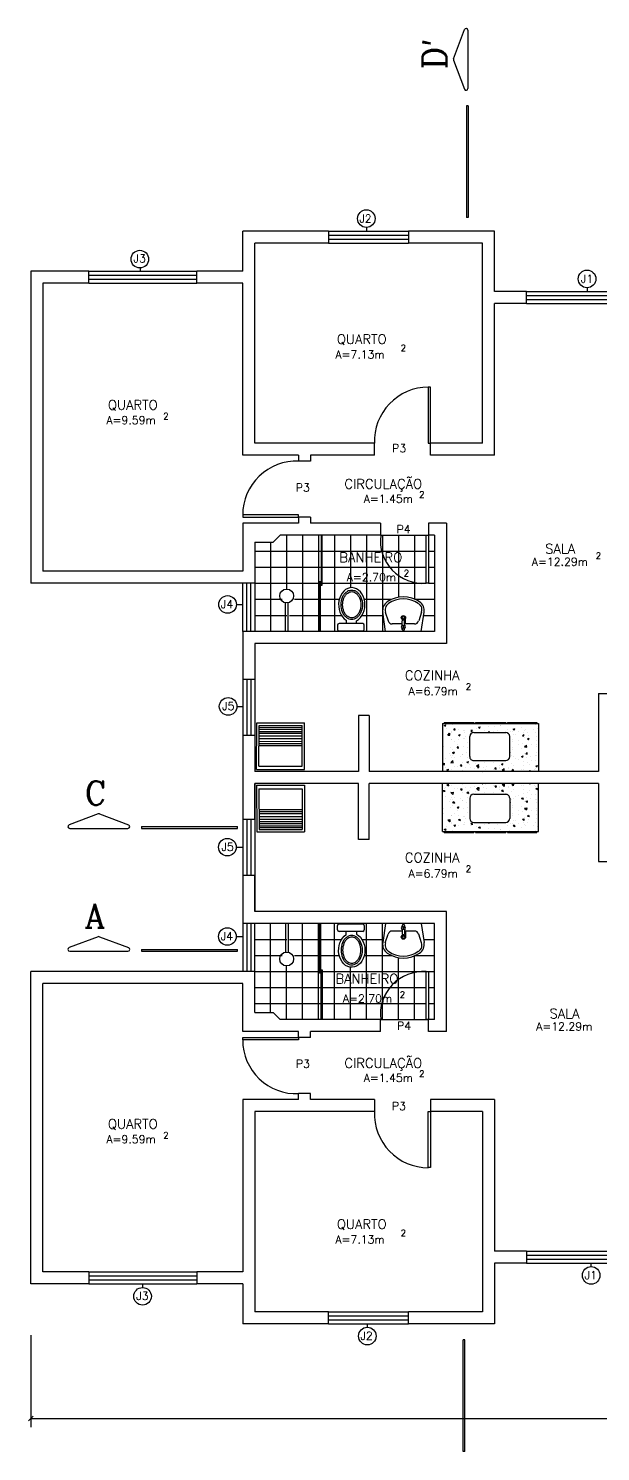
# Model space of a CAD drawing. Extents: x 11 to 119, y 71 to 102.
# Drawn here: x 37.49 to 44.64, y 83.94 to 101.72 of the extents above; entities that cross this region are included whole.
import ezdxf

# ---------------------------------------------------------------- set-up
doc = ezdxf.new("R2010")
doc.units = 0
doc.header["$LTSCALE"] = 20
doc.layers.get('0').update_dxf_attribs({"linetype": 'CONTINUOUS'})
doc.layers.get('DEFPOINTS').update_dxf_attribs({"linetype": 'CONTINUOUS'})
for name, color, linetype in [('COTAS', 244, 'CONTINUOUS'), ('EQUIPAMENTOS', 1, 'CONTINUOUS'), ('ESQUADRIAS', 244, 'CONTINUOUS'), ('PAREDE', 7, 'CONTINUOUS'), ('PAREDES', 7, 'CONTINUOUS'), ('PISO', 30, 'CONTINUOUS'), ('TEXTO', 1, 'CONTINUOUS')]:
    doc.layers.add(name, color=color, linetype=linetype)
doc.styles.add('ROMANC', font='ROMANC.SHX')
doc.dimstyles.get("Standard").update_dxf_attribs({"dimtxt": 0.18, "dimasz": 0.18, "dimexe": 0.18, "dimexo": 0.0625, "dimgap": 0.09, "dimtad": 0, "dimtih": 1, "dimtoh": 1, "dimzin": 0, "dimtxsty": 'STANDARD', "dimcen": 0.09, "dimclrt": 30, "dimazin": 3, "dimtfac": 1, "dimtdec": 4, "dimtofl": 0, "dimtmove": 0, "dimatfit": 3, "dimtolj": 1, "dimtzin": 0})

# ---------------------------------------------------------------- blocks, each defined once
blk = doc.blocks.new('_OBLIQUE')
at = {"color": 0, "linetype": 'BYBLOCK'}
blk.add_line((-0.5, -0.5), (0.5, 0.5), dxfattribs=at)
blk = doc.blocks.new('*D87')
at = {"color": 0, "linetype": 'BYBLOCK', "ltscale": 0.2}
for p, q in [((22.581, 94.255), (22.581, 93.106)), ((41.83, 94.255), (41.83, 93.106)), ((22.581, 93.214), (31.954, 93.214)), ((41.83, 93.214), (32.458, 93.214))]:
    blk.add_line(p, q, dxfattribs=at)
at = {"layer": 'DEFPOINTS', "color": 0, "linetype": 'BYBLOCK', "ltscale": 0.2}
for p in [(22.581, 94.293), (41.83, 94.292), (41.83, 93.214)]:
    blk.add_point(p, dxfattribs=at)
at = {"color": 0, "linetype": 'BYBLOCK', "ltscale": 0.2, "xscale": 0.06, "yscale": 0.06, "zscale": 0.06, "rotation": 180}
blk.add_blockref('_OBLIQUE', (22.581, 93.214), dxfattribs=at)
at = {"color": 0, "linetype": 'BYBLOCK', "ltscale": 0.2, "xscale": 0.06, "yscale": 0.06, "zscale": 0.06}
blk.add_blockref('_OBLIQUE', (41.83, 93.214), dxfattribs=at)
at = {"color": 30, "linetype": 'BYBLOCK', "ltscale": 0.2, "insert": (32.206, 93.214), "char_height": 0.108, "attachment_point": 5}
blk.add_mtext('\\A1;19.25', dxfattribs=at)
blk = doc.blocks.new('*X2')
at = {"color": 0}
for p, q in [((20.933, 60.378), (20.954, 60.386)), ((20.933, 60.378), (20.948, 60.368)), ((20.948, 60.368), (20.954, 60.386)), ((20.958, 60.336), (20.958, 60.336)), ((20.965, 60.397), (20.965, 60.397)), ((20.978, 60.258), (21.001, 60.282)), ((21, 60.293), (21, 60.293)), ((21.005, 60.254), (21.002, 60.282)), ((21.021, 60.295), (21.021, 60.295)), ((21.025, 60.299), (21.025, 60.299)), ((21.029, 60.399), (21.029, 60.399)), ((21.042, 60.386), (21.042, 60.386)), ((21.052, 60.323), (21.066, 60.34)), ((21.052, 60.323), (21.07, 60.321)), ((21.07, 60.321), (21.066, 60.34)), ((21.118, 60.329), (21.118, 60.329)), ((21.177, 60.319), (21.177, 60.319)), ((21.181, 60.289), (21.181, 60.289)), ((21.189, 60.318), (21.189, 60.318)), ((21.265, 60.328), (21.265, 60.328)), ((21.267, 60.304), (21.282, 60.321)), ((21.267, 60.304), (21.285, 60.302)), ((21.278, 60.322), (21.278, 60.322)), ((21.285, 60.302), (21.282, 60.321)), ((21.332, 60.341), (21.332, 60.341)), ((21.364, 60.354), (21.385, 60.362)), ((21.364, 60.354), (21.379, 60.344)), ((21.378, 60.343), (21.378, 60.343)), ((21.379, 60.344), (21.385, 60.362)), ((21.438, 60.315), (21.438, 60.315)), ((21.485, 60.289), (21.497, 60.302)), ((21.486, 60.362), (21.486, 60.362)), ((21.499, 60.289), (21.497, 60.302)), ((21.554, 60.297), (21.554, 60.297)), ((21.568, 60.368), (21.568, 60.368)), ((21.598, 60.309), (21.598, 60.309)), ((21.638, 60.382), (21.638, 60.382)), ((21.643, 60.378), (21.643, 60.378)), ((21.729, 60.327), (21.729, 60.327)), ((21.756, 60.393), (21.756, 60.393)), ((21.759, 60.302), (21.759, 60.302)), ((21.79, 60.304), (21.79, 60.304)), ((21.795, 60.33), (21.816, 60.338)), ((21.795, 60.33), (21.81, 60.32)), ((21.81, 60.32), (21.816, 60.338)), ((21.867, 60.299), (21.867, 60.299)), ((21.904, 60.357), (21.904, 60.357)), ((21.919, 60.295), (21.919, 60.295)), ((21.942, 60.309), (21.942, 60.309)), ((21.944, 60.325), (21.944, 60.325)), ((21.976, 60.291), (21.976, 60.291)), ((22.056, 60.324), (22.056, 60.324)), ((22.079, 60.387), (22.079, 60.387)), ((22.079, 60.288), (22.079, 60.288)), ((22.096, 60.344), (22.096, 60.344)), ((20.921, 60.175), (20.921, 60.175)), ((20.927, 60.111), (20.927, 60.111)), ((20.978, 60.258), (21.005, 60.254)), ((21.018, 60.1), (21.018, 60.1)), ((21.021, 60.2), (21.021, 60.2)), ((21.03, 60.207), (21.03, 60.207)), ((21.058, 60.176), (21.058, 60.176)), ((21.094, 60.097), (21.108, 60.114)), ((21.094, 60.097), (21.112, 60.095)), ((21.101, 60.141), (21.101, 60.141)), ((21.107, 60.091), (21.107, 60.091)), ((21.112, 60.095), (21.108, 60.114)), ((21.111, 60.2), (21.111, 60.2)), ((21.112, 60.257), (21.133, 60.265)), ((21.112, 60.257), (21.127, 60.247)), ((21.127, 60.247), (21.133, 60.265)), ((21.169, 60.119), (21.169, 60.119)), ((21.173, 60.219), (21.173, 60.219)), ((21.186, 60.21), (21.186, 60.21)), ((21.205, 60.237), (21.205, 60.237)), ((21.219, 60.17), (21.219, 60.17)), ((21.22, 60.106), (21.22, 60.106)), ((21.783, 60.104), (21.783, 60.104)), ((21.786, 60.204), (21.786, 60.204)), ((21.788, 60.181), (21.788, 60.181)), ((21.801, 60.261), (21.801, 60.261)), ((21.822, 60.261), (21.822, 60.261)), ((21.859, 60.143), (21.859, 60.143)), ((21.863, 60.191), (21.863, 60.191)), ((21.913, 60.247), (21.927, 60.265)), ((21.913, 60.247), (21.931, 60.246)), ((21.916, 60.156), (21.916, 60.156)), ((21.931, 60.246), (21.927, 60.265)), ((21.937, 60.126), (21.937, 60.126)), ((21.939, 60.109), (21.962, 60.133)), ((21.939, 60.109), (21.965, 60.105)), ((21.941, 60.225), (21.941, 60.225)), ((21.965, 60.105), (21.962, 60.133)), ((21.974, 60.209), (21.995, 60.217)), ((21.974, 60.209), (21.989, 60.199)), ((21.977, 60.206), (21.977, 60.206)), ((21.982, 60.255), (21.982, 60.255)), ((21.989, 60.199), (21.995, 60.217)), ((22.019, 60.136), (22.019, 60.136)), ((22.087, 60.113), (22.087, 60.113)), ((22.088, 60.145), (22.088, 60.145)), ((22.091, 60.186), (22.091, 60.186)), ((22.092, 60.245), (22.092, 60.245)), ((20.953, 59.963), (20.953, 59.963)), ((21, 60.023), (21, 60.023)), ((21.014, 60), (21.014, 60)), ((21.018, 59.916), (21.041, 59.941)), ((21.018, 59.916), (21.045, 59.912)), ((21.028, 59.973), (21.028, 59.973)), ((21.032, 60.081), (21.032, 60.081)), ((21.039, 60.039), (21.06, 60.047)), ((21.039, 60.039), (21.054, 60.029)), ((21.041, 60.006), (21.041, 60.006)), ((21.045, 59.912), (21.041, 59.941)), ((21.054, 60.029), (21.06, 60.047)), ((21.063, 59.983), (21.063, 59.983)), ((21.141, 59.988), (21.141, 59.988)), ((21.16, 60.016), (21.16, 60.016)), ((21.162, 59.919), (21.162, 59.919)), ((21.166, 60.019), (21.166, 60.019)), ((21.216, 60.036), (21.216, 60.036)), ((21.218, 59.919), (21.239, 59.927)), ((21.218, 59.919), (21.233, 59.909)), ((21.223, 59.976), (21.223, 59.976)), ((21.233, 59.909), (21.239, 59.927)), ((21.441, 59.919), (21.441, 59.919)), ((21.554, 59.917), (21.554, 59.917)), ((21.752, 60.056), (21.754, 60.058)), ((21.752, 60.039), (21.757, 60.039)), ((21.757, 60.039), (21.754, 60.058)), ((21.779, 60.005), (21.779, 60.005)), ((21.784, 60.073), (21.784, 60.073)), ((21.801, 59.989), (21.801, 59.989)), ((21.819, 59.969), (21.819, 59.969)), ((21.864, 59.949), (21.864, 59.949)), ((21.898, 60.088), (21.898, 60.088)), ((21.901, 59.991), (21.922, 59.999)), ((21.901, 59.991), (21.916, 59.981)), ((21.904, 59.977), (21.904, 59.977)), ((21.916, 59.981), (21.922, 59.999)), ((21.93, 59.926), (21.93, 59.926)), ((21.933, 60.026), (21.933, 60.026)), ((21.954, 60.022), (21.969, 60.039)), ((21.954, 60.022), (21.972, 60.02)), ((21.961, 59.982), (21.961, 59.982)), ((21.972, 60.02), (21.969, 60.039)), ((22.008, 59.994), (22.008, 59.994)), ((22.024, 59.942), (22.024, 59.942)), ((22.078, 60.007), (22.078, 60.007)), ((22.081, 59.945), (22.081, 59.945)), ((22.083, 60.004), (22.083, 60.004)), ((22.085, 60.045), (22.085, 60.045)), ((20.92, 59.89), (20.934, 59.907)), ((20.92, 59.89), (20.938, 59.889)), ((20.938, 59.889), (20.935, 59.907)), ((20.94, 59.871), (20.94, 59.871)), ((20.949, 59.855), (20.949, 59.855)), ((20.966, 59.822), (20.987, 59.83)), ((20.966, 59.822), (20.981, 59.812)), ((20.981, 59.812), (20.987, 59.83)), ((21.01, 59.9), (21.01, 59.9)), ((21.029, 59.827), (21.029, 59.827)), ((21.062, 59.87), (21.062, 59.87)), ((21.1, 59.864), (21.1, 59.864)), ((21.135, 59.871), (21.15, 59.889)), ((21.135, 59.871), (21.153, 59.87)), ((21.153, 59.87), (21.15, 59.889)), ((21.158, 59.819), (21.158, 59.819)), ((21.204, 59.857), (21.204, 59.857)), ((21.252, 59.895), (21.252, 59.895)), ((21.261, 59.857), (21.261, 59.857)), ((21.314, 59.842), (21.314, 59.842)), ((21.327, 59.905), (21.327, 59.905)), ((21.338, 59.867), (21.361, 59.891)), ((21.338, 59.867), (21.365, 59.862)), ((21.35, 59.853), (21.365, 59.87)), ((21.35, 59.853), (21.368, 59.851)), ((21.365, 59.862), (21.361, 59.891)), ((21.368, 59.851), (21.365, 59.87)), ((21.379, 59.887), (21.379, 59.887)), ((21.408, 59.802), (21.418, 59.806)), ((21.417, 59.802), (21.418, 59.806)), ((21.421, 59.85), (21.421, 59.85)), ((21.451, 59.821), (21.451, 59.821)), ((21.468, 59.863), (21.468, 59.863)), ((21.551, 59.826), (21.551, 59.826)), ((21.566, 59.834), (21.58, 59.851)), ((21.566, 59.834), (21.583, 59.832)), ((21.584, 59.832), (21.58, 59.851)), ((21.581, 59.843), (21.581, 59.843)), ((21.62, 59.882), (21.62, 59.882)), ((21.625, 59.851), (21.625, 59.851)), ((21.626, 59.836), (21.626, 59.836)), ((21.649, 59.895), (21.67, 59.903)), ((21.649, 59.895), (21.664, 59.884)), ((21.658, 59.817), (21.682, 59.841)), ((21.658, 59.817), (21.685, 59.813)), ((21.664, 59.884), (21.67, 59.903)), ((21.685, 59.813), (21.682, 59.841)), ((21.74, 59.851), (21.74, 59.851)), ((21.741, 59.837), (21.741, 59.837)), ((21.772, 59.805), (21.772, 59.805)), ((21.776, 59.905), (21.776, 59.905)), ((21.781, 59.815), (21.795, 59.832)), ((21.781, 59.815), (21.799, 59.813)), ((21.799, 59.813), (21.795, 59.832)), ((21.8, 59.881), (21.8, 59.881)), ((21.901, 59.83), (21.901, 59.83)), ((21.926, 59.826), (21.926, 59.826)), ((21.929, 59.876), (21.929, 59.876)), ((21.975, 59.911), (21.975, 59.911)), ((22.001, 59.802), (22.01, 59.813)), ((22.005, 59.886), (22.005, 59.886)), ((22.012, 59.802), (22.01, 59.813)), ((22.061, 59.823), (22.061, 59.823)), ((22.077, 59.845), (22.077, 59.845)), ((22.08, 59.871), (22.101, 59.879)), ((22.08, 59.871), (22.095, 59.86)), ((22.09, 59.806), (22.09, 59.806)), ((22.095, 59.86), (22.101, 59.879))]:
    blk.add_line(p, q, dxfattribs=at)

msp = doc.modelspace()

# ---------------------------------------------------------------- linework, layer by layer
at = {"layer": 'EQUIPAMENTOS', "color": 244, "ltscale": 0.5}
for p, q in [((40.703, 94.184), (40.703, 94.542)), ((40.738, 94.184), (40.738, 94.543)), ((40.703, 90.535), (40.703, 90.177)), ((40.738, 90.535), (40.738, 90.176))]:
    msp.add_line(p, q, dxfattribs=at)
at = {"layer": 'EQUIPAMENTOS', "color": 244, "ltscale": 0.3}
for p, q in [((41.957, 94.185), (41.921, 94.423)), ((41.953, 94.424), (41.989, 94.315)), ((42.406, 94.424), (42.37, 94.315)), ((42.402, 94.185), (42.438, 94.423)), ((42.164, 94.278), (42.04, 94.278)), ((42.164, 94.263), (42.164, 94.315)), ((42.184, 94.325), (42.174, 94.325)), ((42.194, 94.263), (42.194, 94.315)), ((42.318, 94.278), (42.194, 94.278)), ((42.402, 94.185), (41.957, 94.185)), ((42.164, 94.21), (42.164, 94.22)), ((42.184, 94.2), (42.174, 94.2)), ((42.194, 94.21), (42.194, 94.22)), ((41.957, 90.535), (41.921, 90.296)), ((42.402, 90.535), (41.957, 90.535)), ((42.164, 90.51), (42.164, 90.499)), ((42.184, 90.52), (42.174, 90.52)), ((42.194, 90.51), (42.194, 90.499)), ((42.402, 90.535), (42.438, 90.296)), ((41.953, 90.295), (41.989, 90.404)), ((42.164, 90.441), (42.04, 90.441)), ((42.164, 90.456), (42.164, 90.404)), ((42.184, 90.394), (42.174, 90.394)), ((42.194, 90.456), (42.194, 90.404)), ((42.318, 90.441), (42.194, 90.441)), ((42.406, 90.295), (42.37, 90.404))]:
    msp.add_line(p, q, dxfattribs=at)
at = {"layer": 'EQUIPAMENTOS', "color": 244, "linetype": 'CONTINUOUS', "ltscale": 0.04}
for p, q in [((41.355, 94.262), (41.355, 94.21)), ((41.67, 94.282), (41.375, 94.282)), ((41.69, 94.21), (41.69, 94.262)), ((41.375, 94.19), (41.67, 94.19)), ((41.355, 90.457), (41.355, 90.509)), ((41.375, 90.529), (41.67, 90.529)), ((41.69, 90.509), (41.69, 90.457)), ((41.67, 90.437), (41.375, 90.437))]:
    msp.add_line(p, q, dxfattribs=at)
at = {"layer": 'EQUIPAMENTOS', "color": 244, "linetype": 'CONTINUOUS', "ltscale": 0.5}
for p, q in [((41.463, 94.324), (41.463, 94.282)), ((41.592, 94.282), (41.592, 94.318)), ((41.463, 90.395), (41.463, 90.437)), ((41.592, 90.437), (41.592, 90.401))]:
    msp.add_line(p, q, dxfattribs=at)
at = {"layer": 'EQUIPAMENTOS', "color": 244, "linetype": 'CONTINUOUS', "ltscale": 0.3}
for p, q in [((42.206, 94.278), (42.206, 94.351)), ((42.206, 90.441), (42.206, 90.368))]:
    msp.add_line(p, q, dxfattribs=at)
at = {"layer": 'EQUIPAMENTOS', "color": 244, "linetype": 'CONTINUOUS', "ltscale": 0.05}
for p, q in [((40.343, 92.457), (40.344, 93.04)), ((40.344, 93.04), (40.944, 93.04)), ((40.373, 92.501), (40.374, 93.01)), ((40.374, 93.01), (40.914, 93.01)), ((40.374, 92.986), (40.914, 92.985)), ((40.913, 92.5), (40.914, 93.01)), ((40.943, 92.457), (40.944, 93.04)), ((40.372, 92.964), (40.913, 92.963)), ((40.373, 92.934), (40.913, 92.933)), ((40.373, 92.911), (40.916, 92.911)), ((40.373, 92.881), (40.913, 92.881)), ((40.373, 92.846), (40.913, 92.846)), ((40.373, 92.811), (40.913, 92.81)), ((43.008, 92.62), (43.008, 92.871)), ((43.058, 92.921), (43.458, 92.921)), ((43.508, 92.62), (43.508, 92.871)), ((40.37, 92.783), (40.913, 92.783)), ((40.375, 92.758), (40.915, 92.758)), ((40.343, 92.457), (40.943, 92.457)), ((40.373, 92.501), (40.913, 92.5)), ((43.058, 92.57), (43.458, 92.57)), ((40.343, 92.262), (40.943, 92.262)), ((40.343, 92.262), (40.344, 91.679)), ((40.373, 92.218), (40.913, 92.219)), ((40.373, 92.218), (40.374, 91.709)), ((40.913, 92.219), (40.914, 91.709)), ((40.943, 92.262), (40.944, 91.679)), ((43.008, 92.099), (43.008, 91.848)), ((43.058, 92.149), (43.458, 92.149)), ((43.508, 92.099), (43.508, 91.848)), ((40.37, 91.936), (40.913, 91.936)), ((40.375, 91.961), (40.915, 91.961)), ((40.372, 91.755), (40.913, 91.756)), ((40.373, 91.908), (40.913, 91.909)), ((40.373, 91.873), (40.913, 91.873)), ((40.373, 91.838), (40.913, 91.838)), ((40.373, 91.808), (40.916, 91.808)), ((40.373, 91.785), (40.913, 91.786)), ((43.058, 91.798), (43.458, 91.798)), ((40.344, 91.679), (40.944, 91.679)), ((40.374, 91.734), (40.914, 91.734)), ((40.374, 91.709), (40.914, 91.709))]:
    msp.add_line(p, q, dxfattribs=at)
at = {"layer": 'EQUIPAMENTOS', "color": 244, "ltscale": 0.2}
for p, q in [((42.669, 93.035), (43.869, 93.035)), ((42.669, 93.035), (42.669, 92.435)), ((43.869, 93.035), (43.869, 92.435)), ((42.669, 91.685), (42.669, 92.285)), ((43.869, 91.685), (43.869, 92.285)), ((42.669, 91.685), (43.869, 91.685))]:
    msp.add_line(p, q, dxfattribs=at)
at = {"layer": 'EQUIPAMENTOS', "color": 30, "ltscale": 0.2}
for p, q in [((42.689, 93.046), (43.059, 93.046)), ((42.689, 93.046), (42.689, 93.035)), ((43.059, 93.046), (43.059, 93.035)), ((43.079, 93.046), (43.079, 93.035)), ((43.079, 93.046), (43.459, 93.046)), ((43.459, 93.046), (43.459, 93.035)), ((43.479, 93.046), (43.849, 93.046)), ((43.479, 93.046), (43.479, 93.035)), ((43.849, 93.046), (43.849, 93.035)), ((42.689, 91.673), (42.689, 91.685)), ((42.689, 91.673), (43.059, 91.673)), ((43.059, 91.673), (43.059, 91.685)), ((43.079, 91.673), (43.079, 91.685)), ((43.079, 91.673), (43.459, 91.673)), ((43.459, 91.673), (43.459, 91.685)), ((43.479, 91.673), (43.479, 91.685)), ((43.479, 91.673), (43.849, 91.673)), ((43.849, 91.673), (43.849, 91.685))]:
    msp.add_line(p, q, dxfattribs=at)
for points in [[(41.152, 94.763), (41.164, 94.763), (41.164, 95.377), (41.152, 95.377)], [(41.13, 94.191), (41.143, 94.191), (41.143, 94.804), (41.13, 94.804)], [(41.13, 90.528), (41.143, 90.528), (41.143, 89.915), (41.13, 89.915)], [(41.152, 89.956), (41.164, 89.956), (41.164, 89.342), (41.152, 89.342)]]:
    msp.add_lwpolyline(points, close=True, dxfattribs=at)
at = {"layer": 'EQUIPAMENTOS', "color": 244, "ltscale": 0.5}
for centre in [(40.719, 94.627), (40.719, 90.092)]:
    msp.add_circle(centre, 0.0864, dxfattribs=at)
at = {"layer": 'EQUIPAMENTOS', "color": 244, "ltscale": 0.3}
for centre, radius in [((42.179, 94.355), 0.0265), ((42.179, 94.355), 0.0152), ((42.179, 94.242), 0.00545), ((42.179, 90.365), 0.0265), ((42.179, 90.365), 0.0152), ((42.179, 90.478), 0.00545)]:
    msp.add_circle(centre, radius, dxfattribs=at)
for centre, radius, start, end in [((42.179, 94.263), 0.354, 55.1813, 124.8187), ((42.179, 94.263), 0.327, 55.1813, 124.8187), ((42.054, 94.443), 0.135, 124.8187, 188.6415), ((42.039, 94.452), 0.09, 150.3522, 198.31), ((42.054, 94.443), 0.108, 124.8187, 150.3522), ((42.305, 94.443), 0.108, 29.6478, 55.1813), ((42.305, 94.443), 0.135, 351.3585, 55.1813), ((42.301, 94.456), 0.11, 343.2916, 23.5058), ((42.04, 94.332), 0.054, 198.31, 270), ((42.179, 94.242), 0.0265, 120.3093, 151.8501), ((42.143, 94.241), 0.0188, 317.6894, 44.47), ((42.179, 94.242), 0.0265, 210.3093, 241.8501), ((42.174, 94.315), 0.01, 90, 180), ((42.179, 94.278), 0.0188, 227.6894, 314.47), ((42.18, 94.205), 0.0188, 47.6894, 134.47), ((42.184, 94.315), 0.01, 0, 90), ((42.179, 94.242), 0.0265, 30.3093, 61.8501), ((42.179, 94.242), 0.0265, 300.3093, 331.8501), ((42.216, 94.242), 0.0188, 137.6894, 224.47), ((42.318, 94.332), 0.054, 270, 341.69), ((42.174, 94.21), 0.01, 180, 270), ((42.184, 94.21), 0.01, 270, 0), ((42.143, 90.478), 0.0188, 315.53, 42.3106), ((42.179, 90.478), 0.0265, 118.1499, 149.6907), ((42.174, 90.51), 0.01, 90, 180), ((42.18, 90.514), 0.0188, 225.53, 312.3106), ((42.184, 90.51), 0.01, 360, 90), ((42.179, 90.478), 0.0265, 28.1499, 59.6907), ((42.216, 90.477), 0.0188, 135.53, 222.3106), ((42.04, 90.387), 0.054, 90, 161.69), ((42.179, 90.478), 0.0265, 208.1499, 239.6907), ((42.174, 90.404), 0.01, 180, 270), ((42.179, 90.441), 0.0188, 45.53, 132.3106), ((42.184, 90.404), 0.01, 270, 360), ((42.179, 90.478), 0.0265, 298.1499, 329.6907), ((42.318, 90.387), 0.054, 18.31, 90), ((42.054, 90.276), 0.135, 171.3585, 235.1813), ((42.039, 90.267), 0.09, 161.69, 209.6478), ((42.054, 90.276), 0.108, 209.6478, 235.1813), ((42.179, 90.456), 0.354, 235.1813, 304.8187), ((42.179, 90.456), 0.327, 235.1813, 304.8187), ((42.305, 90.276), 0.108, 304.8187, 330.3522), ((42.305, 90.276), 0.135, 304.8187, 8.6415), ((42.301, 90.263), 0.11, 336.4942, 16.7084)]:
    msp.add_arc(centre, radius, start, end, dxfattribs=at)
at = {"layer": 'EQUIPAMENTOS', "color": 244, "linetype": 'CONTINUOUS', "ltscale": 0.04}
for centre, start, end in [((41.375, 94.262), 90, 180), ((41.67, 94.262), 0, 90), ((41.375, 94.21), 180, 270), ((41.67, 94.21), 270, 0), ((41.375, 90.509), 90, 180), ((41.67, 90.509), 360, 90), ((41.375, 90.457), 180, 270), ((41.67, 90.457), 270, 360)]:
    msp.add_arc(centre, 0.02, start, end, dxfattribs=at)
at = {"layer": 'EQUIPAMENTOS', "color": 244, "linetype": 'CONTINUOUS', "ltscale": 0.05}
for centre, start, end in [((43.058, 92.871), 90.0307, 180.0307), ((43.458, 92.871), 0.0307, 90.0307), ((43.058, 92.62), 180.0307, 270.0307), ((43.458, 92.62), 270.0307, 0.0307), ((43.058, 92.099), 89.9693, 179.9693), ((43.458, 92.099), 359.9693, 89.9693), ((43.058, 91.848), 179.9693, 269.9693), ((43.458, 91.848), 269.9693, 359.9693)]:
    msp.add_arc(centre, 0.05, start, end, dxfattribs=at)
at = {"layer": 'EQUIPAMENTOS', "color": 244, "linetype": 'CONTINUOUS', "ltscale": 0.5}
msp.add_ellipse((41.533, 94.517), major_axis=(0, 0.214), ratio=0.767443, start_param=-2.768916, end_param=2.702855, dxfattribs=at)
at = {"layer": 'EQUIPAMENTOS', "color": 244, "linetype": 'CONTINUOUS', "ltscale": 0.5, "extrusion": (0, 0, -1)}
msp.add_ellipse((41.533, 90.202), major_axis=(0, -0.214), ratio=0.767443, start_param=-2.768916, end_param=2.702855, dxfattribs=at)
at = {"layer": 'EQUIPAMENTOS', "color": 244, "linetype": 'CONTINUOUS', "ltscale": 0.5}
for points in [[(41.533, 94.701), (41.523, 94.701), (41.513, 94.7), (41.491, 94.693), (41.481, 94.687), (41.46, 94.672), (41.449, 94.662), (41.431, 94.639), (41.423, 94.625), (41.404, 94.581), (41.399, 94.549), (41.399, 94.486), (41.404, 94.454), (41.423, 94.41), (41.431, 94.396), (41.449, 94.373), (41.46, 94.363), (41.481, 94.347), (41.491, 94.342), (41.513, 94.335), (41.523, 94.334), (41.542, 94.334), (41.553, 94.335), (41.574, 94.342), (41.585, 94.347), (41.606, 94.363), (41.616, 94.373), (41.634, 94.396), (41.642, 94.41), (41.661, 94.454), (41.667, 94.486), (41.667, 94.549), (41.661, 94.581), (41.642, 94.625), (41.634, 94.639), (41.616, 94.662), (41.606, 94.672), (41.585, 94.687), (41.574, 94.693), (41.553, 94.7), (41.542, 94.701), (41.533, 94.701)], [(41.533, 94.681), (41.525, 94.681), (41.517, 94.68), (41.5, 94.674), (41.491, 94.67), (41.473, 94.657), (41.464, 94.649), (41.448, 94.628), (41.441, 94.616), (41.424, 94.575), (41.419, 94.546), (41.419, 94.488), (41.424, 94.459), (41.441, 94.419), (41.448, 94.407), (41.464, 94.386), (41.473, 94.378), (41.491, 94.365), (41.5, 94.36), (41.517, 94.355), (41.525, 94.354), (41.54, 94.354), (41.549, 94.355), (41.566, 94.36), (41.575, 94.365), (41.592, 94.378), (41.601, 94.386), (41.617, 94.407), (41.624, 94.419), (41.641, 94.459), (41.647, 94.488), (41.647, 94.546), (41.641, 94.576), (41.624, 94.615), (41.617, 94.628), (41.601, 94.649), (41.592, 94.657), (41.575, 94.67), (41.566, 94.674), (41.549, 94.68), (41.54, 94.681), (41.533, 94.681)], [(41.533, 90.018), (41.523, 90.018), (41.513, 90.019), (41.491, 90.026), (41.481, 90.032), (41.46, 90.047), (41.449, 90.057), (41.431, 90.081), (41.423, 90.094), (41.404, 90.138), (41.399, 90.17), (41.399, 90.233), (41.404, 90.265), (41.423, 90.309), (41.431, 90.323), (41.449, 90.346), (41.46, 90.356), (41.481, 90.372), (41.491, 90.377), (41.513, 90.384), (41.523, 90.386), (41.542, 90.386), (41.553, 90.384), (41.574, 90.377), (41.585, 90.372), (41.606, 90.356), (41.616, 90.346), (41.634, 90.323), (41.642, 90.309), (41.661, 90.265), (41.667, 90.233), (41.667, 90.17), (41.661, 90.138), (41.642, 90.094), (41.634, 90.081), (41.616, 90.057), (41.606, 90.047), (41.585, 90.032), (41.574, 90.026), (41.553, 90.019), (41.542, 90.018), (41.533, 90.018)], [(41.533, 90.038), (41.525, 90.038), (41.517, 90.039), (41.5, 90.045), (41.491, 90.049), (41.473, 90.062), (41.464, 90.071), (41.448, 90.091), (41.441, 90.104), (41.424, 90.144), (41.419, 90.173), (41.419, 90.231), (41.424, 90.26), (41.441, 90.3), (41.448, 90.312), (41.464, 90.333), (41.473, 90.341), (41.491, 90.354), (41.5, 90.359), (41.517, 90.364), (41.525, 90.366), (41.54, 90.366), (41.549, 90.364), (41.566, 90.359), (41.575, 90.354), (41.592, 90.341), (41.601, 90.333), (41.617, 90.312), (41.624, 90.3), (41.641, 90.26), (41.647, 90.231), (41.647, 90.173), (41.641, 90.143), (41.624, 90.104), (41.617, 90.091), (41.601, 90.071), (41.592, 90.062), (41.575, 90.049), (41.566, 90.045), (41.549, 90.039), (41.54, 90.038), (41.533, 90.038)]]:
    msp.add_open_spline(points, degree=3, knots=[0, 0, 0, 0, 0.261799, 0.261799, 0.523599, 0.523599, 0.785398, 0.785398, 1.047198, 1.047198, 1.570796, 1.570796, 2.094395, 2.094395, 2.356194, 2.356194, 2.617994, 2.617994, 2.879793, 2.879793, 3.141593, 3.141593, 3.403392, 3.403392, 3.665191, 3.665191, 3.926991, 3.926991, 4.18879, 4.18879, 4.712389, 4.712389, 5.235988, 5.235988, 5.497787, 5.497787, 5.759587, 5.759587, 6.021386, 6.021386, 6.283185, 6.283185, 6.283185, 6.283185], dxfattribs=at)
at = {"layer": 'ESQUADRIAS', "color": 1, "ltscale": 0.2}
for p, q in [((41.717, 99.231), (41.717, 99.192)), ((41.244, 99.185), (42.244, 99.185)), ((41.244, 99.035), (42.244, 99.035)), ((38.245, 98.685), (39.595, 98.685)), ((38.885, 98.725), (38.885, 98.686)), ((38.245, 98.535), (39.595, 98.535)), ((43.719, 98.429), (45.319, 98.429)), ((44.478, 98.478), (44.478, 98.439)), ((43.719, 98.279), (45.319, 98.279)), ((40.169, 94.185), (40.169, 94.785)), ((40.319, 94.785), (40.319, 94.185)), ((40.092, 94.519), (40.169, 94.519)), ((40.169, 93.585), (40.169, 92.885)), ((40.319, 93.585), (40.319, 92.885)), ((40.099, 93.246), (40.176, 93.246)), ((40.169, 91.835), (40.169, 91.135)), ((40.319, 91.835), (40.319, 91.135)), ((40.09, 91.487), (40.166, 91.487)), ((40.169, 90.535), (40.169, 89.935)), ((40.319, 89.935), (40.319, 90.535)), ((40.09, 90.371), (40.167, 90.371)), ((43.719, 86.44), (45.319, 86.44)), ((43.719, 86.29), (45.319, 86.29)), ((44.529, 86.249), (44.529, 86.289)), ((38.245, 86.185), (39.595, 86.185)), ((38.245, 86.035), (39.595, 86.035)), ((38.919, 85.988), (38.919, 86.027)), ((41.244, 85.685), (42.244, 85.685)), ((41.244, 85.535), (42.244, 85.535)), ((41.73, 85.491), (41.73, 85.53))]:
    msp.add_line(p, q, dxfattribs=at)
at = {"layer": 'ESQUADRIAS', "color": 5, "ltscale": 0.2}
for p, q in [((41.244, 99.135), (42.244, 99.135)), ((41.244, 99.085), (42.244, 99.085)), ((38.245, 98.635), (39.595, 98.635)), ((38.245, 98.585), (39.595, 98.585)), ((43.719, 98.379), (45.319, 98.379)), ((43.719, 98.329), (45.319, 98.329)), ((40.219, 94.185), (40.219, 94.785)), ((40.269, 94.185), (40.269, 94.785)), ((40.219, 93.585), (40.219, 92.885)), ((40.269, 93.585), (40.269, 92.885)), ((40.219, 91.835), (40.219, 91.135)), ((40.269, 91.835), (40.269, 91.135)), ((40.219, 90.535), (40.219, 89.935)), ((40.269, 90.535), (40.269, 89.935)), ((43.719, 86.39), (45.319, 86.39)), ((43.719, 86.34), (45.319, 86.34)), ((38.245, 86.135), (39.595, 86.135)), ((38.245, 86.085), (39.595, 86.085)), ((41.244, 85.635), (42.244, 85.635)), ((41.244, 85.585), (42.244, 85.585))]:
    msp.add_line(p, q, dxfattribs=at)
at = {"layer": 'ESQUADRIAS', "color": 1, "ltscale": 0.2}
for points in [[(42.519, 96.535), (42.519, 97.235), (42.489, 97.235), (42.489, 96.535)], [(40.869, 95.61), (40.869, 95.64), (40.169, 95.64), (40.169, 95.61)], [(42.464, 94.785), (42.464, 95.385), (42.494, 95.385), (42.494, 94.785)], [(42.464, 89.335), (42.464, 89.935), (42.494, 89.935), (42.494, 89.335)], [(40.869, 89.11), (40.869, 89.08), (40.169, 89.08), (40.169, 89.11)], [(42.519, 88.185), (42.519, 87.485), (42.489, 87.485), (42.489, 88.185)]]:
    msp.add_lwpolyline(points, close=True, dxfattribs=at)
for centre in [(41.715, 99.341), (38.883, 98.835), (44.476, 98.588), (39.98, 94.521), (39.987, 93.247), (39.978, 91.489), (39.978, 90.373), (44.527, 86.139), (38.917, 85.878), (41.728, 85.381)]:
    msp.add_circle(centre, 0.11, dxfattribs=at)
at = {"layer": 'ESQUADRIAS', "color": 30, "ltscale": 0.2}
for centre, radius, start, end in [((42.489, 96.564), 0.671, 90, 182.5089), ((40.84, 95.64), 0.671, 87.4911, 180), ((42.427, 95.32), 0.536, 173.06, 274.0024), ((42.427, 89.399), 0.536, 85.9976, 186.94), ((40.84, 89.08), 0.671, 180, 272.5089), ((42.489, 88.155), 0.671, 177.4911, 270)]:
    msp.add_arc(centre, radius, start, end, dxfattribs=at)
at = {"layer": 'PAREDE', "color": 7, "ltscale": 0.2}
for p, q in [((41.244, 99.185), (40.169, 99.185)), ((40.169, 98.685), (40.169, 99.185)), ((40.319, 96.535), (40.319, 99.035)), ((41.244, 99.035), (40.319, 99.035)), ((43.319, 99.185), (42.244, 99.185)), ((43.169, 99.035), (42.244, 99.035)), ((43.169, 96.535), (43.169, 99.035)), ((43.319, 98.429), (43.319, 99.185)), ((37.521, 98.685), (37.521, 94.785)), ((38.245, 98.685), (37.521, 98.685)), ((40.169, 98.685), (39.595, 98.685)), ((37.671, 98.535), (37.671, 94.935)), ((38.245, 98.535), (37.671, 98.535)), ((40.169, 98.535), (39.595, 98.535)), ((40.169, 96.385), (40.169, 98.535)), ((43.719, 98.429), (43.319, 98.429)), ((43.319, 96.385), (43.319, 98.279)), ((43.719, 98.279), (43.319, 98.279)), ((41.819, 96.535), (40.319, 96.535)), ((41.819, 96.385), (41.819, 96.535)), ((42.519, 96.385), (42.519, 96.535)), ((43.169, 96.535), (42.519, 96.535)), ((40.869, 96.385), (40.169, 96.385)), ((40.869, 96.385), (40.869, 96.31)), ((40.869, 96.385), (40.869, 96.31)), ((40.869, 96.385), (40.869, 96.31)), ((40.869, 96.385), (40.869, 96.31)), ((41.819, 96.385), (41.019, 96.385)), ((41.019, 96.385), (41.019, 96.31)), ((41.019, 96.385), (41.019, 96.31)), ((41.019, 96.385), (41.019, 96.31)), ((41.019, 96.385), (41.019, 96.31)), ((43.319, 96.385), (42.519, 96.385)), ((41.019, 96.31), (40.869, 96.31)), ((40.869, 95.535), (40.169, 95.535)), ((40.169, 95.535), (40.169, 94.935)), ((40.869, 95.61), (40.869, 95.535)), ((41.019, 95.61), (40.869, 95.61)), ((40.869, 95.61), (40.869, 95.535)), ((40.869, 95.61), (40.869, 95.535)), ((40.869, 95.61), (40.869, 95.535)), ((41.019, 95.61), (41.019, 95.535)), ((41.019, 95.61), (41.019, 95.535)), ((41.019, 95.61), (41.019, 95.535)), ((41.019, 95.61), (41.019, 95.535)), ((41.894, 95.535), (41.019, 95.535)), ((41.894, 95.535), (41.894, 95.385)), ((42.494, 95.535), (42.494, 95.385)), ((42.719, 95.535), (42.494, 95.535)), ((42.719, 95.535), (42.719, 94.035)), ((40.319, 95.297), (40.319, 94.785)), ((40.319, 95.297), (40.549, 95.297)), ((40.549, 95.297), (40.637, 95.385)), ((41.894, 95.385), (40.637, 95.385)), ((42.569, 95.385), (42.494, 95.385)), ((42.569, 95.385), (42.494, 95.385)), ((42.569, 95.385), (42.494, 95.385)), ((42.569, 95.385), (42.494, 95.385)), ((42.569, 95.385), (42.569, 94.185)), ((40.169, 94.935), (37.671, 94.935)), ((40.319, 94.785), (37.521, 94.785)), ((40.169, 94.185), (40.169, 93.585)), ((42.569, 94.185), (40.169, 94.185)), ((40.319, 94.035), (40.319, 93.585)), ((42.719, 94.035), (40.319, 94.035)), ((40.319, 93.585), (40.169, 93.585)), ((44.619, 93.41), (44.844, 93.41)), ((44.619, 93.41), (44.619, 92.435)), ((41.749, 93.135), (41.619, 93.135)), ((41.619, 93.135), (41.619, 92.435)), ((41.749, 93.135), (41.749, 92.435)), ((40.319, 92.885), (40.169, 92.885)), ((40.169, 92.885), (40.169, 91.835)), ((40.319, 92.885), (40.319, 92.435)), ((41.619, 92.435), (40.319, 92.435)), ((41.619, 92.285), (40.319, 92.285)), ((40.319, 91.835), (40.319, 92.285)), ((40.319, 92.285), (40.319, 91.835)), ((41.619, 91.585), (41.619, 92.285)), ((44.619, 92.435), (41.749, 92.435)), ((44.619, 92.285), (41.749, 92.285)), ((41.749, 91.585), (41.749, 92.285)), ((44.619, 92.285), (44.619, 91.31)), ((40.319, 91.835), (40.169, 91.835)), ((41.749, 91.585), (41.619, 91.585)), ((44.619, 91.31), (44.844, 91.31)), ((40.169, 91.135), (40.169, 90.535)), ((40.319, 91.135), (40.169, 91.135)), ((40.319, 91.135), (40.319, 90.685)), ((40.319, 90.685), (40.319, 91.135)), ((42.719, 90.685), (40.319, 90.685)), ((42.719, 90.685), (40.369, 90.685)), ((42.719, 89.185), (42.719, 90.685)), ((42.569, 90.535), (40.169, 90.535)), ((42.569, 90.535), (40.319, 90.535)), ((42.569, 89.335), (42.569, 90.535)), ((37.52, 86.035), (37.52, 89.935)), ((40.319, 89.935), (37.52, 89.935)), ((37.67, 86.185), (37.67, 89.785)), ((40.169, 89.785), (37.67, 89.785)), ((40.169, 89.185), (40.169, 89.785)), ((40.319, 89.422), (40.319, 89.935)), ((40.319, 89.422), (40.549, 89.422)), ((40.549, 89.422), (40.637, 89.335)), ((41.894, 89.335), (40.637, 89.335)), ((41.894, 89.185), (41.894, 89.335)), ((42.494, 89.185), (42.494, 89.335)), ((42.569, 89.335), (42.494, 89.335)), ((40.869, 89.185), (40.169, 89.185)), ((40.869, 89.11), (40.869, 89.185)), ((41.019, 89.11), (40.869, 89.11)), ((41.894, 89.185), (41.019, 89.185)), ((41.019, 89.11), (41.019, 89.185)), ((42.719, 89.185), (42.494, 89.185)), ((41.019, 88.41), (40.869, 88.41)), ((40.869, 88.335), (40.869, 88.41)), ((41.019, 88.335), (41.019, 88.41)), ((40.169, 88.335), (40.169, 86.185)), ((40.869, 88.335), (40.169, 88.335)), ((40.319, 88.185), (40.319, 85.685)), ((41.819, 88.185), (40.319, 88.185)), ((41.819, 88.335), (41.019, 88.335)), ((41.819, 88.335), (41.819, 88.185)), ((42.519, 88.335), (42.519, 88.185)), ((43.319, 88.335), (42.519, 88.335)), ((43.169, 88.185), (42.519, 88.185)), ((43.169, 88.185), (43.169, 85.685)), ((43.319, 88.335), (43.319, 86.44)), ((43.719, 86.44), (43.319, 86.44)), ((43.719, 86.29), (43.319, 86.29)), ((43.319, 86.29), (43.319, 85.535)), ((38.245, 86.185), (37.67, 86.185)), ((40.169, 86.185), (39.595, 86.185)), ((38.245, 86.035), (37.52, 86.035)), ((40.169, 86.035), (39.595, 86.035)), ((40.169, 86.035), (40.169, 85.535)), ((41.244, 85.535), (40.169, 85.535)), ((41.244, 85.685), (40.319, 85.685)), ((43.169, 85.685), (42.244, 85.685)), ((43.319, 85.535), (42.244, 85.535))]:
    msp.add_line(p, q, dxfattribs=at)
at = {"layer": 'PAREDES', "color": 7, "ltscale": 0.2}
for p, q in [((41.244, 99.185), (41.244, 99.035)), ((42.244, 99.185), (42.244, 99.035)), ((38.245, 98.535), (38.245, 98.685)), ((39.595, 98.535), (39.595, 98.685)), ((43.719, 98.279), (43.719, 98.429)), ((43.719, 86.44), (43.719, 86.29)), ((38.245, 86.185), (38.245, 86.035)), ((39.595, 86.185), (39.595, 86.035)), ((41.244, 85.535), (41.244, 85.685)), ((42.244, 85.535), (42.244, 85.685))]:
    msp.add_line(p, q, dxfattribs=at)
at = {"layer": 'PISO', "color": 30, "ltscale": 0.2}
for p, q in [((40.519, 95.297), (40.519, 94.185)), ((40.719, 95.385), (40.719, 94.709)), ((40.919, 95.385), (40.919, 94.185)), ((41.319, 95.385), (41.319, 94.185)), ((41.519, 95.385), (41.519, 94.731)), ((41.719, 95.385), (41.719, 94.185)), ((41.894, 95.385), (42.494, 95.385)), ((41.919, 95.385), (41.919, 94.185)), ((42.119, 95.385), (42.119, 94.613)), ((42.319, 95.385), (42.319, 94.585)), ((40.319, 95.185), (41.152, 95.185)), ((41.164, 95.185), (42.464, 95.185)), ((42.494, 95.185), (42.569, 95.185)), ((40.319, 94.985), (41.152, 94.985)), ((41.164, 94.985), (42.464, 94.985)), ((42.494, 94.985), (42.569, 94.985)), ((40.319, 94.785), (41.13, 94.785)), ((41.164, 94.785), (42.464, 94.785)), ((42.494, 94.785), (42.569, 94.785)), ((40.319, 94.585), (40.664, 94.585)), ((40.816, 94.585), (41.13, 94.585)), ((41.143, 94.585), (41.377, 94.585)), ((41.688, 94.585), (42.03, 94.585)), ((42.319, 94.585), (42.569, 94.585)), ((40.319, 94.385), (40.721, 94.385)), ((40.756, 94.385), (41.13, 94.385)), ((41.143, 94.385), (41.404, 94.385)), ((41.661, 94.385), (41.927, 94.385)), ((42.382, 94.359), (42.384, 94.359)), ((42.432, 94.385), (42.569, 94.385)), ((40.519, 89.422), (40.519, 90.535)), ((40.919, 89.335), (40.919, 90.535)), ((41.319, 89.335), (41.319, 90.535)), ((41.719, 89.335), (41.719, 90.535)), ((41.919, 89.335), (41.919, 90.535)), ((40.319, 90.335), (40.721, 90.335)), ((40.756, 90.335), (41.13, 90.335)), ((41.143, 90.335), (41.404, 90.335)), ((41.661, 90.335), (41.927, 90.335)), ((42.382, 90.36), (42.384, 90.36)), ((42.432, 90.335), (42.569, 90.335)), ((40.319, 90.135), (40.664, 90.135)), ((40.816, 90.135), (41.13, 90.135)), ((41.143, 90.135), (41.377, 90.135)), ((41.688, 90.135), (42.03, 90.135)), ((42.319, 90.135), (42.569, 90.135)), ((42.319, 89.335), (42.319, 90.135)), ((40.719, 89.335), (40.719, 90.01)), ((41.519, 89.335), (41.519, 89.989)), ((42.119, 89.335), (42.119, 90.106)), ((40.319, 89.935), (41.13, 89.935)), ((41.164, 89.935), (42.464, 89.935)), ((42.494, 89.935), (42.569, 89.935)), ((40.319, 89.735), (41.152, 89.735)), ((41.164, 89.735), (42.464, 89.735)), ((42.494, 89.735), (42.569, 89.735)), ((40.319, 89.535), (41.152, 89.535)), ((41.164, 89.535), (42.464, 89.535)), ((42.494, 89.535), (42.569, 89.535)), ((41.894, 89.335), (42.494, 89.335))]:
    msp.add_line(p, q, dxfattribs=at)
at = {"layer": 'PISO', "color": 244, "ltscale": 0.2}
for p, q in [((41.119, 95.385), (41.119, 94.185)), ((41.119, 89.335), (41.119, 90.535))]:
    msp.add_line(p, q, dxfattribs=at)
at = {"layer": 'TEXTO', "color": 3, "linetype": 'CONTINUOUS', "ltscale": 0.3}
for p, q in [((42.806, 101.338), (42.943, 101.702)), ((42.987, 100.966), (42.987, 101.694)), ((42.806, 101.322), (42.943, 100.958)), ((38.362, 91.904), (37.998, 91.767)), ((38.378, 91.904), (38.742, 91.767)), ((38.006, 91.723), (38.734, 91.723)), ((38.362, 90.37), (37.998, 90.234)), ((38.378, 90.37), (38.742, 90.234)), ((38.006, 90.19), (38.734, 90.19))]:
    msp.add_line(p, q, dxfattribs=at)
at = {"layer": 'TEXTO', "color": 3, "ltscale": 0.3}
for p, q in [((42.97, 100.752), (42.97, 99.356)), ((42.991, 100.752), (42.97, 100.752)), ((42.991, 100.752), (42.991, 99.356)), ((42.991, 99.356), (42.97, 99.356)), ((38.905, 91.745), (40.104, 91.745)), ((38.905, 91.745), (38.905, 91.724)), ((40.104, 91.724), (40.104, 91.745)), ((38.905, 91.724), (40.104, 91.724)), ((38.905, 90.212), (40.104, 90.212)), ((38.905, 90.212), (38.905, 90.19)), ((38.905, 90.19), (40.104, 90.19)), ((40.104, 90.19), (40.104, 90.212)), ((42.948, 85.334), (42.926, 85.334)), ((42.926, 83.939), (42.926, 85.334)), ((42.948, 83.939), (42.948, 85.334)), ((42.948, 83.939), (42.926, 83.939))]:
    msp.add_line(p, q, dxfattribs=at)
at = {"layer": 'TEXTO', "color": 3, "linetype": 'CONTINUOUS', "ltscale": 0.3}
for centre, start, end in [((42.964, 101.694), 0, 159.3986), ((42.827, 101.33), 159.3986, 200.6014), ((42.827, 101.33), 159.3986, 200.6014), ((42.964, 100.966), 200.6014, 0), ((38.006, 91.746), 110.6014, 270), ((38.37, 91.883), 69.3986, 110.6014), ((38.37, 91.883), 69.3986, 110.6014), ((38.734, 91.746), 270, 69.3986), ((38.37, 90.349), 69.3986, 110.6014), ((38.37, 90.349), 69.3986, 110.6014), ((38.006, 90.213), 110.6014, 270), ((38.734, 90.213), 270, 69.3986)]:
    msp.add_arc(centre, 0.0225, start, end, dxfattribs=at)

# ---------------------------------------------------------------- block references
at = {"layer": 'EQUIPAMENTOS', "color": 30, "ltscale": 0.2}
msp.add_blockref('*X2', (21.756, 32.632), dxfattribs=at)
at = {"layer": 'EQUIPAMENTOS', "color": 30, "ltscale": 0.2, "xscale": -1, "rotation": 179.9999999999997}
msp.add_blockref('*X2', (21.756, 152.087), dxfattribs=at)

# ---------------------------------------------------------------- texts
at = {"layer": 'ESQUADRIAS', "color": 1, "ltscale": 0.3, "style": 'ROMANC'}
for s, p in [('J2', (41.628, 99.291)), ('J3', (38.804, 98.794)), ('J4', (39.896, 94.475)), ('J5', (39.912, 93.202)), ('J5', (39.903, 91.443)), ('J4', (39.894, 90.327)), ('J1', (44.445, 86.093)), ('J3', (38.838, 85.832)), ('J2', (41.641, 85.335))]:
    msp.add_text(s, height=0.1, rotation=360, dxfattribs=at).set_placement(p)
for p in [(42.094, 95.41), (42.1, 89.208)]:
    msp.add_text('P4', height=0.1, dxfattribs=at).set_placement(p)
at = {"layer": 'TEXTO', "color": 3, "linetype": 'CONTINUOUS', "ltscale": 0.3, "style": 'ROMANC'}
msp.add_text("D'", height=0.3, rotation=90, dxfattribs=at).set_placement((42.717, 101.207))
at = {"layer": 'TEXTO', "color": 1, "ltscale": 0.3, "style": 'ROMANC'}
for s, height, p in [('J1', 0.1, (44.398, 98.54)), ('QUARTO', 0.12, (41.347, 97.775)), ('A=7.13m', 0.1, (41.328, 97.594)), ('2', 0.08, (42.144, 97.685)), ('QUARTO', 0.12, (38.484, 96.954)), ('2', 0.08, (39.175, 96.833)), ('A=9.59m', 0.1, (38.465, 96.773)), ('CIRCULAÇÃO', 0.12, (41.441, 95.967)), ('A=1.45m', 0.1, (41.682, 95.792)), ('2', 0.08, (42.375, 95.854)), ('BANHEIRO', 0.12, (41.378, 95.049)), ('SALA', 0.12, (43.952, 95.157)), ('2', 0.08, (44.583, 95.09)), ('2', 0.08, (42.182, 94.872)), ('A=12.29m', 0.1, (43.785, 95.005)), ('A=2.70m', 0.1, (41.471, 94.812)), ('COZINHA', 0.12, (42.198, 93.575)), ('2', 0.08, (42.958, 93.455)), ('A=6.79m', 0.1, (42.243, 93.387)), ('COZINHA', 0.12, (42.198, 91.299)), ('A=6.79m', 0.1, (42.243, 91.11)), ('2', 0.08, (42.958, 91.178)), ('BANHEIRO', 0.12, (41.329, 89.785)), ('A=2.70m', 0.1, (41.422, 89.547)), ('2', 0.08, (42.132, 89.607)), ('SALA', 0.12, (44.006, 89.35)), ('A=12.29m', 0.1, (43.84, 89.199)), ('CIRCULAÇÃO', 0.12, (41.441, 88.732)), ('A=1.45m', 0.1, (41.682, 88.557)), ('2', 0.08, (42.375, 88.619)), ('QUARTO', 0.12, (38.484, 87.971)), ('A=9.59m', 0.1, (38.465, 87.79)), ('2', 0.08, (39.175, 87.85)), ('QUARTO', 0.12, (41.347, 86.719)), ('A=7.13m', 0.1, (41.328, 86.538)), ('2', 0.08, (42.144, 86.629))]:
    msp.add_text(s, height=height, rotation=360, dxfattribs=at).set_placement(p)
for p in [(42.038, 96.423), (40.833, 95.931), (40.835, 88.733), (42.035, 88.204)]:
    msp.add_text('P3', height=0.1, dxfattribs=at).set_placement(p)
at = {"layer": 'TEXTO', "color": 3, "linetype": 'CONTINUOUS', "ltscale": 0.3, "style": 'ROMANC'}
for s, p in [('C', (38.192, 92.015)), ('A', (38.192, 90.482))]:
    msp.add_text(s, height=0.3, dxfattribs=at).set_placement(p)

# ---------------------------------------------------------------- dimensions: what is measured, and where the dimension line sits
at = {"layer": 'COTAS', "color": 244, "ltscale": 0.2}
dim = msp.add_linear_dim(base=(56.769, 84.351), p1=(37.52, 85.43), p2=(56.769, 85.429), dimstyle='STANDARD', override={"dimscale": 0.6, "dimasz": 0.1, "dimtih": 0, "dimtoh": 0, "dimblk1": 'OBLIQUE', "dimblk2": 'OBLIQUE', "dimsah": 1}, dxfattribs=at)
dim.commit()
dim.dimension.update_dxf_attribs({"geometry": '*D87', "text_midpoint": (47.144, 84.351), "insert": (14.938, -8.863)})

doc.saveas('drawing.dxf')
